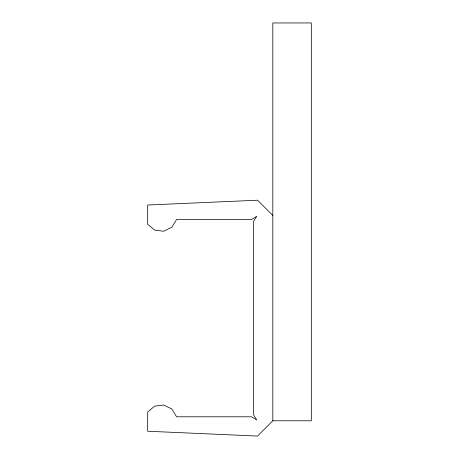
<?xml version="1.0" encoding="UTF-8"?>
<svg xmlns="http://www.w3.org/2000/svg" width="459" height="459" viewBox="0 0 459 459"><rect width="100%" height="100%" fill="white"/><g stroke="black" fill="none" stroke-linecap="round" stroke-linejoin="round"><path stroke-width="0.69" d="M272.818 420.783L311.322 420.783L311.322 22.95L272.818 22.95L272.818 420.783L257.551 436.05L147.678 431.236L147.678 411.987L154.649 406.135L163.679 405.027L171.861 409.003L176.554 416.795L251.641 416.795L256.765 419.996L253.563 414.873L253.563 221.387L256.765 216.258L251.641 219.459L176.554 219.459L171.861 227.251L163.679 231.233L154.649 230.12L147.678 224.273L147.678 205.024L257.551 200.21L272.818 215.472"/></g></svg>
